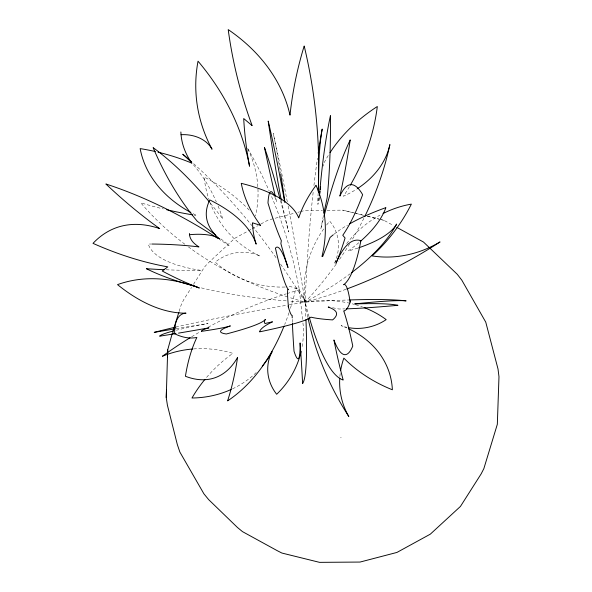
<?xml version="1.0" encoding="UTF-8"?>
<svg xmlns="http://www.w3.org/2000/svg" width="592" height="592" viewBox="0 0 592 592"><rect width="100%" height="100%" fill="white"/><g stroke="black" fill="none" stroke-linecap="round" stroke-linejoin="round"><path stroke-width="0.44" stroke-dasharray="2.96 2.22" d="M319.169 197.706L318.326 204.025L317.527 204.203A892.285 684.411 -2.9 0 0 318.148 193.347M323.417 166.115L323.661 164.31M323.373 215.777L320.783 229.148A892.285 157.79 87.6 0 1 323.225 219.269M290.443 308.351L294.616 293.95L295.933 287.261A475.354 250.364 70.7 0 0 280.423 263.891M179.124 311.451L181.041 305.324L183.572 299.929L191.497 287.483M193.473 284.375L204.366 267.258L207.237 263.906L234.765 238.31L251.415 229.2M252.207 228.764L257.757 225.73M260.931 223.991L268.065 220.083L294.365 213.224M297.872 212.306L299.626 211.847M300.499 211.618L304.88 210.478L322.411 210.315M340.563 437.828L341.207 437.658M327.021 210.278L342.701 210.138L353.306 212.757M332.6 307.722L338.89 309.009A180.582 11.596 -7.8 0 0 344.692 308.898M354.186 212.972L363.91 215.377M367.447 216.25L378.939 219.092M363.74 215.355L342.701 210.138M367.262 216.221L378.732 219.055M379.613 219.269L384.023 220.365L393.643 225.633M381.477 219.728L384.023 220.365M220.794 238.872L228.875 244.933L229.008 245.717A892.285 469.959 70.7 0 0 220.002 239.76M302.438 297.746L296.118 287.557L299.36 289.873L302.83 297.206M302.542 319.414L299.36 289.873A446.612 443.719 -44 0 0 270.618 194.287M302.926 322.958L303.215 325.615A100.943 93.033 22.9 0 1 301.861 348.066M306.064 302.046A475.354 30.532 -7.8 0 1 348.718 299.974M175.765 327.087A339.519 21.808 -7.8 0 1 287.505 305.124M289.333 304.806A339.519 21.808 -7.8 0 1 304.251 302.253M350.279 273.645A475.354 164.117 -6.2 0 1 306.76 301.224M304.229 302.053A339.519 117.223 -6.2 0 1 288.874 301.054M286.202 300.854A339.519 117.223 -6.2 0 1 199.667 287.468M303.378 301.617A339.519 260.428 -2.9 0 1 288.548 297.177M287.682 296.903A339.519 260.428 -2.9 0 1 188.463 246.938M184.896 244.274A339.519 260.428 -2.9 0 1 140.778 202.819A332.734 255.219 -2.9 0 0 163.318 208.939M363.88 218.285A475.354 364.613 -2.9 0 1 351.951 240.041M349.635 243.867A475.354 364.613 -2.9 0 1 338.254 261.205M336.152 264.18A475.354 364.613 -2.9 0 1 306.345 300.795M305.191 302.993A339.519 22.999 82.4 0 1 305.886 317.926M287.29 201.717A475.354 32.197 82.4 0 0 273.23 133.341A92.685 6.275 82.4 0 1 280.601 173.293M288.126 206.09A475.354 32.197 82.4 0 1 304.073 295.711M309.083 316.757A339.519 60.044 87.6 0 1 305.368 302.978M305.287 298.575A475.354 84.064 87.6 0 1 313.235 191.549M313.938 185.451A475.354 84.064 87.6 0 1 317.46 158.286M305.96 301.972A100.943 82.244 -13.1 0 1 354.053 304.303M355.755 304.776A100.943 82.244 -13.1 0 1 362.415 306.93M307.87 317.194A433.929 353.565 -13.1 0 1 305.272 302.941M346.054 289.251A433.929 392.355 -45 0 1 305.983 301.876M176.15 328.664A332.734 21.371 -7.8 0 1 208.044 323.506A126.681 8.14 -7.8 0 0 176.372 330.218M333.962 234.24A180.582 62.345 -6.2 0 1 347.474 225.123M166.167 269.782A332.734 114.878 -6.2 0 0 201.495 270.44A126.681 43.734 -6.2 0 1 148.252 244.022A194.738 67.236 -6.2 0 1 150.923 244.03M357.849 248.085A92.685 31.998 -6.2 0 1 348.14 251.008A321.064 110.852 -6.2 0 0 359.536 242.091M349.384 186.769A321.064 246.265 -2.9 0 1 343.493 196.211A92.685 71.092 -2.9 0 0 356.554 189.181M324.187 162.63A180.582 138.513 -2.9 0 1 328.604 154.919M193.081 213.653A126.681 97.169 -2.9 0 0 196.833 215.51A332.734 255.219 -2.9 0 1 194.22 215.103M281.252 200.14A180.582 12.232 82.4 0 0 281.563 201.798L288.563 231.968A892.285 60.443 82.4 0 0 280.423 200.37M292.374 322.307A194.738 13.194 82.4 0 1 292.256 318.785M274.755 196.744A198.808 13.468 82.4 0 1 276.605 201.628A604.935 40.974 82.4 0 1 275.347 196.344M193.495 164.879A92.685 48.818 70.7 0 1 216.302 201.791M218.1 206.038A92.685 48.818 70.7 0 1 222.844 219.114A321.064 169.105 70.7 0 0 210.101 202.812M193.658 163.688A475.354 250.364 70.7 0 1 251.866 225.611M252.436 226.314A475.354 250.364 70.7 0 1 276.849 258.771M247.685 148.385A446.612 443.719 -44 0 1 269.16 190.927M191.645 336.781A462.433 426.225 22.9 0 1 200.207 331.712M208.103 327.272A462.433 426.225 22.9 0 1 286.121 293.869M287.002 293.588A462.433 426.225 22.9 0 1 299.36 289.873L290.798 286.639A100.943 100.285 -44 0 1 285.847 286.979M289.014 312.702A388.308 204.521 70.7 0 1 284.7 324.497M319.266 197.58A321.064 56.78 87.6 0 0 318.933 201.768A92.685 16.391 87.6 0 1 318.755 196.714M285.018 287.016A100.943 100.285 -44 0 1 215.207 262.182A42.905 42.624 -44 0 1 260.295 256.173A97.902 97.266 -44 0 1 210.093 202.612M247.878 149.088A101.765 101.106 -44 0 1 255.492 215.932M249.202 210.086A164.45 163.385 -44 0 0 204.166 177.104A97.902 97.266 -44 0 0 208.946 199.423M339.882 376.475A101.765 82.917 -13.1 0 1 340.245 373.115M346.771 327.931A97.902 79.772 -13.1 0 0 341.088 325.637A42.905 34.958 -13.1 0 0 346.89 327.324M304.399 295.134A100.943 91.272 -45 0 1 324.12 228.349M326.592 225.034A100.943 91.272 -45 0 1 329.722 221.171A42.905 38.791 -45 0 1 334.31 263.714A97.902 88.519 -45 0 1 335.79 260.687M346.66 243.556A97.902 88.519 -45 0 1 380.049 215.111M206.571 377.407A164.45 151.574 22.9 0 1 232.863 353.35A101.765 93.795 22.9 0 0 193.562 348.932M256.232 372.568A97.902 90.236 22.9 0 1 232.02 389.077"/><path stroke-width="0.89" d="M396.855 227.395L423.48 242.039L457.268 274.303L461.849 280.216L485.758 322.144L498.02 369.016L498.982 376.719L497.332 424.286L483.842 468.642L481.118 473.948L460.45 506.426L430.303 534.169L396.929 552.432L360.032 562.06L319.562 562.356L281.873 553.039L277.219 550.664L242.498 531.638L237.429 527.457L208.673 499.633L203.929 493.846L179.872 452.066L177.334 444.577L167.41 405.246L166.248 397.565L166.463 389.743M167.499 357.05L167.699 349.887L172.279 333.326M166.248 397.565L167.699 349.887M319.658 194.102L320.02 191.394M320.265 189.588L320.627 186.88M323.942 213.083L327.161 197.809A180.582 31.931 87.6 0 0 330.447 115.632A321.064 56.78 87.6 0 0 319.406 195.915M172.827 331.579L178.851 312.324M309.335 317.63A339.519 60.044 87.6 0 0 343.168 380.034A332.734 58.837 87.6 0 1 333.918 339.978A126.681 22.4 87.6 0 0 352.773 346.061A194.738 34.44 87.6 0 0 343.73 310.911A92.049 16.28 87.6 0 0 350.087 302.098L350.59 300.514M329.004 306.982L328.205 307.085A892.285 57.313 -7.8 0 1 332.608 319.895A604.935 38.857 -7.8 0 1 310.963 317.149A198.808 12.772 -7.8 0 1 259.577 331.853A746.882 47.974 -7.8 0 1 272.505 321.819L264.972 323.513A601.095 38.606 -7.8 0 1 265.445 319.391A352.225 22.622 -7.8 0 1 226.344 333.977A221.704 14.238 -7.8 0 1 230.362 325.911A31.702 2.035 -7.8 0 1 201.45 331.328L201.583 331.535M172.575 332.645L174.699 333.755A92.049 48.485 70.7 0 0 196.855 337.418A194.738 102.564 70.7 0 0 185.429 376.26A126.681 66.718 70.7 0 0 237.584 357.368A332.734 175.247 70.7 0 1 227.602 400.888A388.308 204.521 70.7 0 0 284.049 326.14M215.651 235.017L197.284 221.253A180.582 95.112 70.7 0 1 153.121 147.63A321.064 169.105 70.7 0 1 209.538 202.131M303.348 296.585L305.139 302.098A475.354 84.064 87.6 0 1 305.213 300.336M288.089 305.983L288.511 307.492A92.049 6.238 82.4 0 0 292.159 315.425A194.738 13.194 82.4 0 0 292.226 317.926M180.871 131.986L181.048 134.717A92.049 70.603 -2.9 0 0 191.882 163.163A194.738 149.369 -2.9 0 0 158.02 152.166M189.492 233.492L189.544 234.721A92.049 31.783 -6.2 0 0 198.993 246.916A194.738 67.236 -6.2 0 0 151.811 244.037M304.836 300.27A475.354 32.197 82.4 0 1 305.139 302.098A100.943 91.272 -45 0 1 304.806 299.5M318.207 153.202A475.354 84.064 87.6 0 1 322.189 129.056A92.685 16.391 87.6 0 0 318.637 192.511M349.598 299.944A475.354 30.532 -7.8 0 1 406.105 300.884A92.685 5.95 -7.8 0 0 354.667 303.933A321.064 20.624 -7.8 0 1 397.942 305.302A180.582 11.596 -7.8 0 1 346.253 308.854M175.765 327.087A339.519 21.808 -7.8 0 0 154.223 332.371A332.734 21.371 -7.8 0 1 175.262 328.812M173.774 330.884A126.681 8.14 -7.8 0 0 159.618 336.197A194.738 12.506 -7.8 0 0 175.979 333.54M178.51 333.126A194.738 12.506 -7.8 0 0 208.969 327.82A92.049 5.913 -7.8 0 0 201.45 331.328M189.544 234.721A31.702 10.945 -6.2 0 1 219.654 239.087A221.704 76.546 -6.2 0 1 209.812 199.933A352.225 121.612 -6.2 0 1 256.166 244.133A601.095 207.533 -6.2 0 1 252.555 222.799L260.621 225.434A746.882 257.868 -6.2 0 1 241.262 183.342A198.808 68.642 -6.2 0 1 268.746 192.474L274.414 195.182A198.808 68.642 -6.2 0 1 298.723 217.893A604.935 208.858 -6.2 0 1 316.017 185.303A892.285 308.069 -6.2 0 1 321.967 256.536L322.766 256.395L330.07 237.466A180.582 62.345 -6.2 0 1 333.289 234.772M349.687 223.843A180.582 62.345 -6.2 0 1 385.895 207.629A321.064 110.852 -6.2 0 1 360.232 241.492M164.347 269.708A332.734 114.878 -6.2 0 1 146.372 268.716A339.519 117.223 -6.2 0 0 196.958 286.78M358.7 247.804A92.685 31.998 -6.2 0 0 396.633 224.079A475.354 164.117 -6.2 0 1 351.715 272.557M181.048 134.717A31.702 24.316 -2.9 0 1 212.025 149.206A221.704 170.052 -2.9 0 1 198.031 61.176A352.225 270.174 -2.9 0 1 249.55 166.219A601.095 461.057 -2.9 0 1 243.704 118.533L252.148 125.652A746.882 572.886 -2.9 0 1 228.209 29.6A198.808 152.492 -2.9 0 1 290.006 115.151A604.935 464.002 -2.9 0 1 304.184 45.976A892.285 684.411 -2.9 0 1 318.23 191.542M350.316 185.178A321.064 246.265 -2.9 0 0 377.311 106.516A180.582 138.513 -2.9 0 0 330.04 152.647M155.37 151.552A194.738 149.369 -2.9 0 0 140.149 148.599A126.681 97.169 -2.9 0 0 190.868 212.491M192.481 214.822A332.734 255.219 -2.9 0 1 166.707 209.738M357.272 188.722A92.685 71.092 -2.9 0 0 389.884 144.566A475.354 364.613 -2.9 0 1 364.657 216.709M288.511 307.492A31.702 2.146 82.4 0 1 288.319 289.569A221.704 15.015 82.4 0 1 275.435 248.189A352.225 23.858 82.4 0 1 288.001 267.54A601.095 40.715 82.4 0 1 280.882 243.623L281.333 240.663A746.882 50.594 82.4 0 1 267.976 202.982A198.808 13.468 82.4 0 1 269.567 193.073L270.174 192.067A198.808 13.468 82.4 0 1 274.414 195.959M284.7 201.983A321.064 21.749 82.4 0 0 268.191 121.079A180.582 12.232 82.4 0 0 281.252 200.14M280.734 174.152A92.685 6.275 82.4 0 1 284.856 202.212M292.411 323.217A194.738 13.194 82.4 0 0 294.017 351.197A126.681 8.584 82.4 0 0 300.092 342.938A332.734 22.54 82.4 0 1 302.593 383.579A339.519 22.999 82.4 0 0 305.96 319.695M275.347 196.344A604.935 40.974 82.4 0 1 264.454 147.393A892.285 60.443 82.4 0 1 279.964 198.697M191.749 162.911A92.685 48.818 70.7 0 0 182.743 154.223A475.354 250.364 70.7 0 1 191.616 161.868M174.699 333.755A31.702 16.694 70.7 0 1 186.029 313.175A221.704 116.772 70.7 0 1 117.527 284.626A352.225 185.518 70.7 0 1 199.334 288.001A601.095 316.587 70.7 0 1 162.23 271.003L167.78 266.866A746.882 393.377 70.7 0 1 93.018 243.356A198.808 104.71 70.7 0 1 159.677 228.616A604.935 318.614 70.7 0 1 105.894 183.986A892.285 469.959 70.7 0 1 217.752 238.31M350.087 302.098A31.702 5.609 87.6 0 0 343.663 284.73A221.704 39.205 87.6 0 0 360.876 240.707A352.225 62.286 87.6 0 0 335.967 263.336A601.095 106.301 87.6 0 0 345.077 238.006L342.768 235.283A746.882 132.083 87.6 0 0 362.637 194.694A198.808 35.157 87.6 0 0 339.875 196.093A604.935 106.974 87.6 0 0 350.242 139.89A892.285 157.79 87.6 0 0 324.127 215.762M339.764 378.155A101.765 82.917 -13.1 0 0 348.799 416.487A433.929 353.565 -13.1 0 1 308.04 318.03M340.622 370.599A101.765 82.917 -13.1 0 1 343.841 358.123A164.45 133.999 -13.1 0 0 392.37 389.78A97.902 79.772 -13.1 0 0 348.348 328.649M348.399 327.628A42.905 34.958 -13.1 0 0 386.176 319.621A100.943 82.244 -13.1 0 0 364.043 307.537M346.875 288.948A433.929 392.355 -45 0 0 440.034 241.921A101.765 92.019 -45 0 1 372.116 255.922A164.45 148.696 -45 0 0 411.366 204.114A97.902 88.519 -45 0 0 383.031 213.549M262.249 366.152A97.902 90.236 22.9 0 0 272.083 351.722A42.905 39.546 22.9 0 0 276.671 394.265A100.943 93.033 22.9 0 0 301.15 351.441M231.198 389.455A97.902 90.236 22.9 0 1 191.978 398.002A164.45 151.574 22.9 0 1 204.943 379.354M192.703 348.999A101.765 93.795 22.9 0 0 162.408 356.266A462.433 426.225 22.9 0 1 190.099 337.729"/></g></svg>
